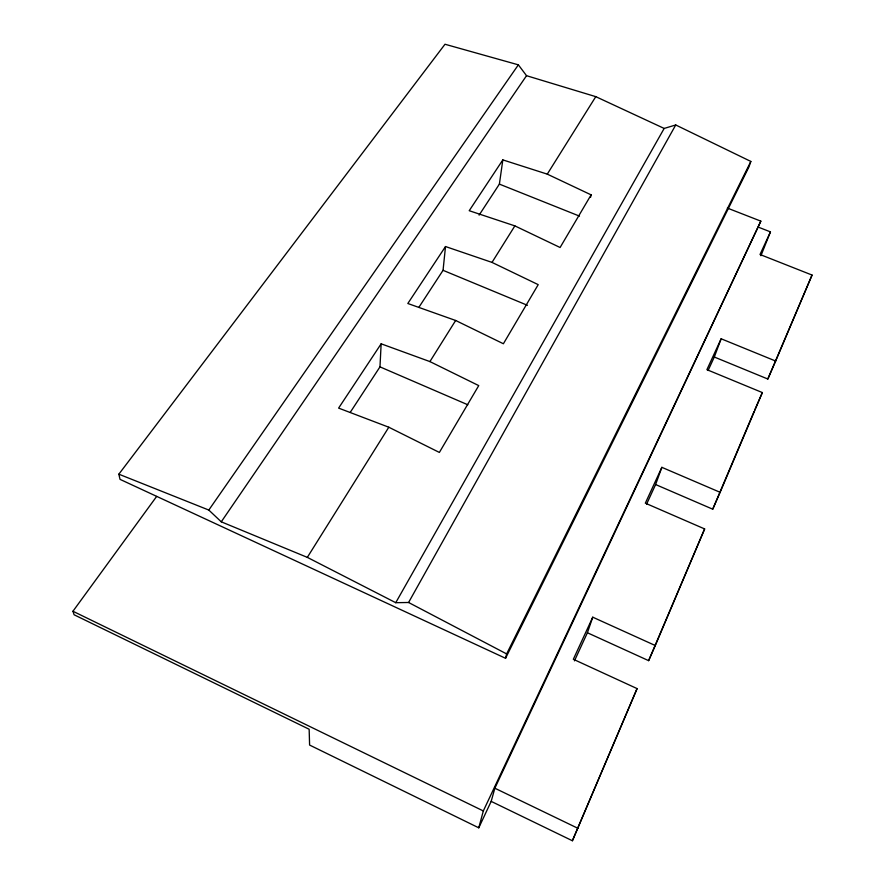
<?xml version="1.0" encoding="UTF-8"?>
<svg xmlns="http://www.w3.org/2000/svg" width="885" height="885" viewBox="0 0 885 885"><rect width="100%" height="100%" fill="white"/><g stroke="black" fill="none" stroke-linecap="round" stroke-linejoin="round"><path stroke-width="1.33" d="M350.25 412.355L379.975 366.866L381.147 343.811L429.911 361.589L478.741 385.606L439.369 452.434L388.814 427.223L338.612 408.107L381.147 343.811M418.915 307.272L443.053 270.323L445.509 246.539L492.005 262.402L538.213 284.649L503.388 343.756L455.653 320.481L407.819 303.5L445.509 246.539M479.095 215.155L499.383 184.113L502.835 159.897L547.273 174.135L591.114 194.855L590.572 197.3M505.556 658.296L506.629 653.915L750.834 161.435L675.731 124.973L664.17 128.436L595.782 96.653L526.531 75.69L518.367 64.837L445 44.25L118.844 474.183L120.017 479.349L505.556 658.296L748.931 166.955L750.834 161.435M156.656 496.419L72.946 611.258L74.108 614.776L309.153 729.251L309.595 745.059L478.774 827.818L483.321 810.948L760.834 221.139L727.359 208.075M478.774 827.818L491.175 801.379L494.848 788.214L760.834 221.139M587.397 632.753L592.751 617.188L655.298 645.53L648.628 660.653L587.397 632.753L574.453 660.863M646.603 504.118L655.608 484.537L661.858 467.335L720.125 492.314L762.339 392.564L706.905 369.665L721.142 338.778L775.669 361.047L812.054 275.058L760.016 254.504L770.448 231.881L758.567 227.235M708.089 370.516L714.306 357.02L721.142 338.778M770.448 231.881L760.923 255.732M491.175 801.379L572.396 840.75L637.078 688.596L573.336 659.27L592.751 617.188M648.628 660.653L704.637 528.931L645.331 503.167L661.858 467.335M655.608 484.537L712.735 509.185L754.053 411.569M714.306 357.02L767.826 379.023L812.054 275.058M572.396 840.75L637.078 688.596M655.298 645.53L704.637 528.931M767.826 379.023L775.669 361.047M754.584 410.308L762.339 392.564M712.735 509.185L720.125 492.314M118.844 474.183L208.805 510.059L221.272 521.818L307.327 557.373L395.75 602.696L408.582 602.486L675.731 124.973M395.75 602.696L664.17 128.436M591.114 194.855L560.094 247.501L514.871 225.885L469.216 210.707L502.835 159.897M307.327 557.373L388.814 427.223M429.911 361.589L455.653 320.481M492.005 262.402L514.871 225.885M547.273 174.135L595.782 96.653M221.272 521.818L526.531 75.69M208.805 510.059L518.367 64.837M499.383 184.113L579.498 216.117M443.053 270.323L527.471 305.314M379.975 366.866L467.833 404.788M494.848 788.214L577.96 828.327M72.946 611.258L483.321 810.948M408.582 602.486L506.629 653.915"/></g></svg>
